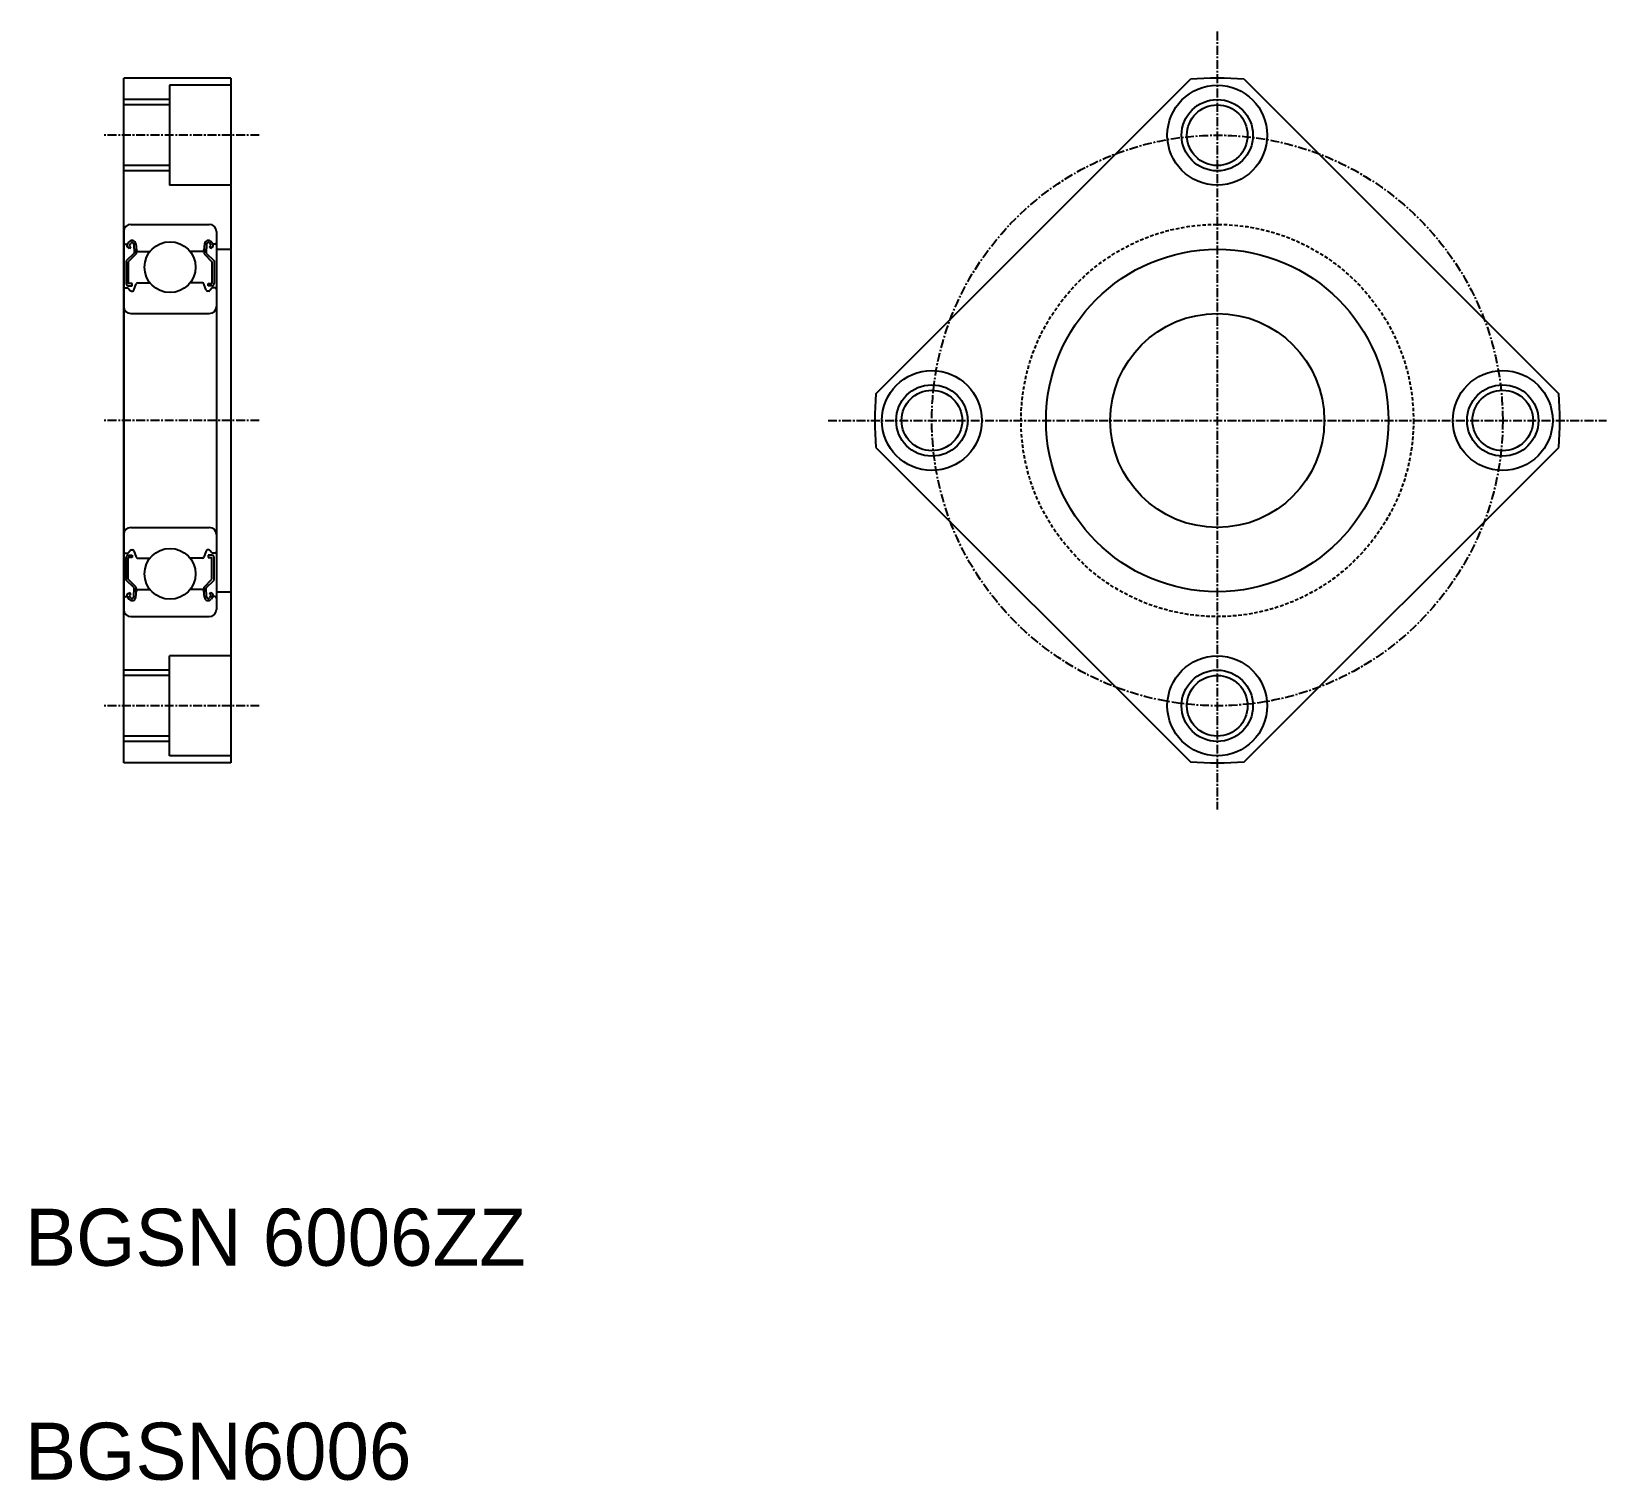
# Model space of a CAD drawing. Extents: x 295 to 515, y 128 to 331.
import ezdxf

# ---------------------------------------------------------------- set-up
doc = ezdxf.new("R2010")
doc.units = 0
doc.linetypes.add('CENTER', pattern=[2, 1.25, -0.25, 0.25, -0.25])
doc.linetypes.add('DASHED', pattern=[0.75, 0.5, -0.25])
doc.layers.get('0').update_dxf_attribs({"linetype": 'CONTINUOUS'})
doc.layers.add('CENTER', color=1, linetype='CENTER')

msp = doc.modelspace()

# ---------------------------------------------------------------- linework, layer by layer
for p, q in [((307.62, 228.18), (307.62, 324.18)), ((322.62, 324.18), (307.62, 324.18)), ((322.62, 323.18), (314.02, 323.18)), ((314.02, 323.18), (314.02, 309.18)), ((315.12, 324.18), (315.12, 324.18)), ((318.87, 324.18), (318.87, 324.18)), ((322.62, 324.18), (322.62, 228.18)), ((413.01, 279.94), (457.1, 324.03)), ((464.63, 324.03), (508.72, 279.94)), ((314.02, 320.43), (307.62, 320.43)), ((314.02, 311.93), (307.62, 311.93)), ((322.62, 309.18), (314.02, 309.18)), ((307.62, 302.68), (307.62, 249.68)), ((308.62, 303.68), (319.62, 303.68)), ((320.62, 302.68), (320.62, 249.68)), ((307.82, 300.88), (308.12, 300.88)), ((308.12, 300.88), (308.36, 301.21)), ((308.44, 300.29), (308.2, 300.46)), ((308.37, 300.7), (308.6, 301.03)), ((308.62, 300.53), (308.37, 300.7)), ((308.44, 300.29), (308.62, 300.53)), ((309.02, 300.91), (309.07, 299.65)), ((309.32, 300.95), (309.4, 300.06)), ((309.37, 300.4), (309.37, 299.53)), ((318.93, 300.95), (318.85, 300.06)), ((318.88, 300.4), (318.88, 299.53)), ((319.23, 300.91), (319.18, 299.65)), ((319.63, 300.53), (319.88, 300.7)), ((319.81, 300.29), (319.63, 300.53)), ((319.88, 300.7), (319.65, 301.03)), ((319.81, 300.29), (320.05, 300.46)), ((320.12, 300.88), (319.89, 301.21)), ((320.42, 300.88), (320.12, 300.88)), ((320.62, 300.18), (322.62, 300.18)), ((309.07, 299.65), (307.97, 298.55)), ((307.97, 298.55), (307.97, 295.38)), ((309.37, 299.53), (308.27, 298.43)), ((308.27, 298.43), (308.27, 295.38)), ((309.6, 299.88), (311.31, 299.88)), ((318.65, 299.88), (316.94, 299.88)), ((318.88, 299.53), (319.98, 298.43)), ((319.18, 299.65), (320.28, 298.55)), ((319.98, 298.43), (319.98, 295.38)), ((320.28, 298.55), (320.28, 295.38)), ((307.82, 294.78), (308.22, 294.78)), ((308.22, 294.78), (308.54, 294.4)), ((308.79, 295.38), (308.27, 295.38)), ((308.27, 295.08), (308.79, 295.08)), ((308.7, 294.33), (308.87, 294.33)), ((308.79, 295.08), (308.79, 295.38)), ((309.06, 294.46), (309.38, 295.34)), ((309.57, 295.48), (311.31, 295.48)), ((318.68, 295.48), (316.94, 295.48)), ((319.19, 294.46), (318.87, 295.34)), ((319.55, 294.33), (319.38, 294.33)), ((319.46, 295.08), (319.46, 295.38)), ((319.46, 295.38), (319.98, 295.38)), ((319.98, 295.08), (319.46, 295.08)), ((320.02, 294.78), (319.71, 294.4)), ((320.42, 294.78), (320.02, 294.78)), ((308.62, 291.18), (319.62, 291.18)), ((413.01, 272.41), (457.1, 228.32)), ((464.63, 228.32), (508.72, 272.41)), ((308.62, 261.18), (319.62, 261.18)), ((307.82, 257.58), (308.22, 257.58)), ((307.97, 253.8), (307.97, 256.98)), ((308.22, 257.58), (308.54, 257.95)), ((308.27, 257.28), (308.79, 257.28)), ((308.27, 253.93), (308.27, 256.98)), ((308.79, 256.98), (308.27, 256.98)), ((308.7, 258.03), (308.87, 258.03)), ((308.79, 257.28), (308.79, 256.98)), ((309.06, 257.89), (309.38, 257.01)), ((309.57, 256.88), (311.31, 256.88)), ((318.68, 256.88), (316.94, 256.88)), ((319.19, 257.89), (318.87, 257.01)), ((319.55, 258.03), (319.38, 258.03)), ((319.46, 257.28), (319.46, 256.98)), ((319.98, 257.28), (319.46, 257.28)), ((319.46, 256.98), (319.98, 256.98)), ((320.02, 257.58), (319.71, 257.95)), ((319.98, 253.93), (319.98, 256.98)), ((320.42, 257.58), (320.02, 257.58)), ((320.28, 253.8), (320.28, 256.98)), ((309.37, 252.83), (308.27, 253.93)), ((318.88, 252.83), (319.98, 253.93)), ((309.07, 252.7), (307.97, 253.8)), ((308.44, 252.07), (308.2, 251.89)), ((308.62, 251.82), (308.37, 251.65)), ((308.37, 251.65), (308.6, 251.32)), ((308.44, 252.07), (308.62, 251.82)), ((309.02, 251.44), (309.07, 252.7)), ((309.32, 251.4), (309.4, 252.29)), ((309.37, 251.95), (309.37, 252.83)), ((309.6, 252.48), (311.31, 252.48)), ((318.65, 252.48), (316.94, 252.48)), ((318.93, 251.4), (318.85, 252.29)), ((318.88, 251.95), (318.88, 252.83)), ((319.18, 252.7), (320.28, 253.8)), ((319.23, 251.44), (319.18, 252.7)), ((319.81, 252.07), (319.63, 251.82)), ((319.63, 251.82), (319.88, 251.65)), ((319.88, 251.65), (319.65, 251.32)), ((319.81, 252.07), (320.05, 251.89)), ((320.62, 252.18), (322.62, 252.18)), ((307.82, 251.48), (308.12, 251.48)), ((308.12, 251.48), (308.36, 251.15)), ((320.12, 251.48), (319.89, 251.15)), ((320.42, 251.48), (320.12, 251.48)), ((308.62, 248.68), (319.62, 248.68)), ((311.67, 248.68), (311.67, 248.68)), ((314.12, 248.68), (314.12, 248.68)), ((314.02, 229.18), (314.02, 243.18)), ((322.62, 243.18), (314.02, 243.18)), ((314.02, 240.43), (307.62, 240.43)), ((314.02, 231.93), (307.62, 231.93)), ((322.62, 228.18), (307.62, 228.18)), ((322.62, 229.18), (314.02, 229.18))]:
    msp.add_line(p, q)
at = {"color": 3}
for p, q in [((314.02, 321.18), (307.62, 321.18)), ((314.02, 311.18), (307.62, 311.18)), ((314.02, 241.18), (307.62, 241.18)), ((314.02, 231.18), (307.62, 231.18))]:
    msp.add_line(p, q, dxfattribs=at)
for centre, radius in [((460.87, 316.18), 7), ((460.87, 316.18), 4.25), ((314.12, 297.68), 3.57), ((460.87, 276.18), 24), ((460.87, 276.18), 15), ((420.87, 276.18), 7), ((500.87, 276.18), 7), ((420.87, 276.18), 4.25), ((500.87, 276.18), 4.25), ((314.12, 254.68), 3.57), ((460.87, 236.18), 7), ((460.87, 236.18), 4.25)]:
    msp.add_circle(centre, radius)
for centre in [(460.87, 316.18), (420.87, 276.18), (500.87, 276.18), (460.87, 236.18)]:
    msp.add_circle(centre, 5, dxfattribs=at)
at = {"color": 3, "linetype": 'DASHED'}
msp.add_circle((460.87, 276.18), 27.5, dxfattribs=at)
for centre, radius, start, end in [((460.87, 276.18), 48, 85.4991, 94.5009), ((308.62, 302.68), 1, 90, 180), ((319.62, 302.68), 1, 0, 90), ((307.82, 301.08), 0.2, 180, 270), ((308.37, 300.7), 0.3, 144.9356, 235.0377), ((308.79, 300.9), 0.53, 5.0651, 144.9356), ((308.79, 300.9), 0.23, 2.1311, 144.9356), ((319.46, 300.9), 0.53, 35.0644, 174.9349), ((319.46, 300.9), 0.23, 35.0644, 177.8689), ((319.88, 300.7), 0.3, 304.9623, 35.0644), ((320.42, 301.08), 0.2, 270, 0), ((309.6, 300.08), 0.2, 185.0651, 270), ((318.65, 300.08), 0.2, 270, 354.9349), ((307.82, 294.58), 0.2, 90, 180), ((308.27, 295.38), 0.3, 180, 270), ((308.7, 294.53), 0.2, 219.9991, 270), ((308.87, 294.53), 0.2, 270, 339.9703), ((309.57, 295.28), 0.2, 90, 159.9703), ((318.68, 295.28), 0.2, 20.0297, 90), ((319.38, 294.53), 0.2, 200.0297, 270), ((319.55, 294.53), 0.2, 270, 320.0009), ((319.98, 295.38), 0.3, 270, 0), ((320.42, 294.58), 0.2, 0, 90), ((308.62, 292.18), 1, 180, 270), ((319.62, 292.18), 1, 270, 0), ((460.87, 276.18), 48, 175.4991, 184.5009), ((460.87, 276.18), 48, 355.4991, 4.5009), ((308.62, 260.18), 1, 90, 180), ((319.62, 260.18), 1, 0, 90), ((307.82, 257.78), 0.2, 180, 270), ((308.27, 256.98), 0.3, 90, 180), ((308.7, 257.83), 0.2, 90, 140.0009), ((308.87, 257.83), 0.2, 20.0297, 90), ((309.57, 257.08), 0.2, 200.0297, 270), ((318.68, 257.08), 0.2, 270, 339.9703), ((319.38, 257.83), 0.2, 90, 159.9703), ((319.55, 257.83), 0.2, 39.9991, 90), ((319.98, 256.98), 0.3, 0, 90), ((320.42, 257.78), 0.2, 270, 0), ((308.37, 251.65), 0.3, 124.9623, 215.0644), ((309.6, 252.28), 0.2, 90, 174.9349), ((318.65, 252.28), 0.2, 5.0651, 90), ((319.88, 251.65), 0.3, 324.9356, 55.0377), ((307.82, 251.28), 0.2, 90, 180), ((308.62, 249.68), 1, 180, 270), ((308.79, 251.45), 0.53, 215.0644, 354.9349), ((308.79, 251.45), 0.23, 215.0644, 357.8689), ((319.46, 251.45), 0.53, 185.0651, 324.9356), ((319.46, 251.45), 0.23, 182.1311, 324.9356), ((319.62, 249.68), 1, 270, 0), ((320.42, 251.28), 0.2, 0, 90), ((460.87, 276.18), 48, 265.4991, 274.5009)]:
    msp.add_arc(centre, radius, start, end)
at = {"layer": 'CENTER', "color": 1, "linetype": 'CENTER'}
for p, q in [((460.87, 330.72), (460.87, 221.63)), ((326.62, 316.18), (304.62, 316.18)), ((326.62, 276.18), (304.62, 276.18)), ((406.32, 276.18), (515.41, 276.18)), ((326.62, 236.18), (304.62, 236.18))]:
    msp.add_line(p, q, dxfattribs=at)
msp.add_circle((460.87, 276.18), 40, dxfattribs=at)

# ---------------------------------------------------------------- texts
for s, p in [('BGSN 6006ZZ', (293.82, 157.67)), ('BGSN6006', (293.82, 127.67))]:
    msp.add_text(s, height=8).set_placement(p)

doc.saveas('drawing.dxf')
